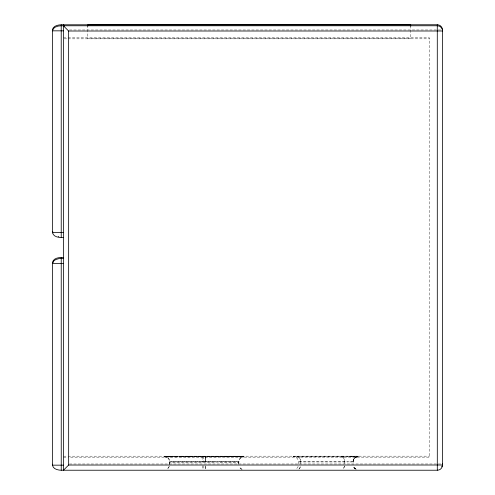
<?xml version="1.0" encoding="UTF-8"?>
<svg xmlns="http://www.w3.org/2000/svg" width="495" height="495" viewBox="0 0 495 495"><rect width="100%" height="100%" fill="white"/><g stroke="black" fill="none" stroke-linecap="round" stroke-linejoin="round"><path stroke-width="0.37" stroke-dasharray="2.48 1.86" d="M169.63 464.335L169.674 461.711L238.714 461.711L239.097 459.787L240.267 458.011L242.036 456.848L243.961 456.483L242.439 456.464M205.252 462.021L205.252 461.297M238.714 464.329L238.714 461.711L169.63 461.717M203.853 465.69L203.835 469.118M205.252 461.55L205.258 460.814M205.258 461.068L205.258 460.325M205.258 460.579L205.264 459.843M205.264 460.09L205.27 459.366M202.313 465.715L202.177 468.92M205.27 459.614L205.283 458.908M205.283 459.156L205.289 458.475M205.289 458.723L205.301 458.073M205.301 458.321L205.314 457.708M205.314 457.955L205.326 457.392M205.326 457.64L205.419 456.545M205.345 457.368L205.419 456.78L181.473 456.792M353.368 459.911L352.997 464.551M352.997 461.934C352.997 459.156 355.571 456.44 358.225 456.706A5.228 5.228 0 0 0 352.997 461.934L352.694 461.94M169.247 466.259L168.083 468.029L166.308 469.192M169.247 466.612L168.083 468.381L166.308 469.545M298.194 466.426L297.025 468.202L295.255 469.365M354.531 458.24L356.301 457.077L358.225 456.706L357.681 456.712M242.575 456.823L243.973 456.842L242.036 457.207L240.267 458.376L239.097 460.146L238.714 464.032M298.559 463.846L298.194 459.966L297.025 458.191L295.255 457.027L293.325 456.662L341.946 456.594M169.63 464.687L169.247 459.793L168.077 458.024L166.308 456.854L164.383 456.489L165.769 456.47M235.373 456.446L243.961 456.483L237.922 456.514M169.247 460.146C169.896 457.578 161.766 456.637 165.905 456.829M236.851 456.805L243.961 456.842L225.237 456.891M166.493 456.508L164.383 456.489L182.655 456.433M243.961 456.483L241.368 456.508M358.151 456.712L352.997 456.724M176.486 456.885L164.371 456.848L169.711 456.811M242.934 456.854L243.961 456.842M293.962 456.662L293.325 456.662L294.395 456.65M298.862 461.885L352.991 461.835A5.228 5.228 0 0 1 358.225 456.607L356.666 456.594M166.326 456.47L166.976 456.464M166.493 456.823L176.919 456.798M238.64 456.873L241.851 456.86M356.821 456.718L357.433 456.712M169.439 456.458L170.422 456.458M225.689 456.532L238.906 456.514M174.215 456.805L183.107 456.792M355.15 456.718L351.134 456.724M352.397 461.94L347.28 461.946M438.236 29.972L441.348 29.972M69.411 29.991L436.516 29.972M63.41 37.855L67.27 37.855M68.044 37.855L429.443 37.837L429.462 457.145L68.062 457.163M64.183 38.845L67.27 38.845M68.044 38.845L429.443 38.827M63.434 456.173L67.295 456.173M68.062 456.173L429.462 456.155M181.034 456.44L220.399 456.427M188.298 456.539L227.31 456.532M349.136 456.588L351.951 456.588M342.528 456.594L349.718 456.588M343.938 456.588L341.395 456.594A5.228 3.187 89.9 0 1 344.582 461.829L344.582 464.558M351.772 456.724L293.325 456.662M203.47 456.78L226.871 456.891M187.413 456.897L218.233 456.897M63.434 457.163L67.295 457.163M214.719 462.021L169.63 462.07L238.714 462.07L217.893 462.021M69.436 464.001L436.534 463.982M438.261 463.982L441.008 463.982M218.642 456.427L237.625 456.452M352.997 456.594L357.149 456.6M295.348 456.668L294.185 456.668M351.772 456.588L354.129 456.594M170.719 456.52L190.111 456.545M220.535 456.786L237.922 456.811M175.156 456.885L189.152 456.897M299.401 461.891L345.516 461.946M240.415 456.458L241.176 456.464M167.168 456.508L171.808 456.52M169.439 456.873L171.487 456.879M167.929 456.514L164.383 456.489M166.976 456.866L164.383 456.842M357.885 456.6L358.213 456.607M59.097 236.393L58.008 236.214L58.818 236.369M355.713 468.92L354.531 468.146L353.368 466.377M356.301 469.415L354.531 468.251L353.368 466.476M242.036 469.186L240.267 468.022L239.097 466.253M242.036 469.545L240.267 468.381L239.104 466.612M202.047 456.904L202.325 462.126M203.81 456.427L203.853 461.662M205.326 468.759L205.301 468.078M205.314 468.691L205.289 467.676M205.289 467.93L205.27 466.785M205.283 467.49L205.264 466.309M205.258 465.82L205.264 466.556M410.695 25.715L410.695 38.783L87.739 38.802L87.739 25.728M300.607 461.897A5.228 3.187 -89.9 0 0 297.421 456.675A5.228 3.187 89.9 0 1 300.607 461.885L300.607 464.508M341.395 456.718A5.228 3.187 -89.9 0 1 344.582 461.946M355.367 468.926A5.228 5.228 0 0 1 353.201 465.993M344.458 465.882A5.228 3.187 89.9 0 1 342.862 469.087M298.881 469.136A5.228 3.187 89.9 0 0 300.484 465.937A5.228 3.187 -89.9 0 1 299.159 468.889M355.825 469.093A5.228 5.228 0 0 1 353.201 465.888M344.458 465.999A5.228 3.187 -89.9 0 1 343.14 468.938"/><path stroke-width="0.74" d="M63.422 237.544C59.524 237.736 53.299 237.229 52.47 232.471L52.464 29.861C52.984 25.919 57.878 24.83 61.219 24.787L437.289 24.75A5.228 5.228 0 0 1 442.518 29.978L442.536 465.003A5.228 5.228 0 0 1 437.308 470.231L61.244 470.231C57.903 470.188 53.002 469.099 52.482 465.158L52.476 262.548C53.299 257.79 59.524 257.282 63.422 257.474M442.536 465.003L68.663 465.028L63.737 469.947M52.464 29.861L53.076 29.861M52.476 262.548L53.089 262.548M52.631 464.18L52.631 465.102M52.81 231.493L52.47 231.493L52.81 232.891M63.41 30.845L52.464 30.839L53.076 28.97L55.025 27.25L57.995 26.117L61.219 25.765L437.289 25.765A5.228 5.228 0 0 1 442.518 30.993L68.638 31.018L63.478 25.851M63.422 232.477L52.47 232.471M63.422 258.452L58.825 258.65L55.712 259.584L53.454 261.193L52.476 263.526L63.422 263.532M63.434 465.164L52.52 465.158M442.338 463.988L442.536 463.988A5.228 5.228 0 0 1 441.682 466.853M63.478 24.837L64.616 25.969M437.289 24.75L437.308 470.231M410.695 26.334L410.695 24.793L87.739 24.812L87.739 26.346M68.638 31.018L68.663 465.028M63.41 24.769L63.434 470.25M61.219 24.787L61.231 237.544M61.231 257.474L61.244 470.231"/></g></svg>
